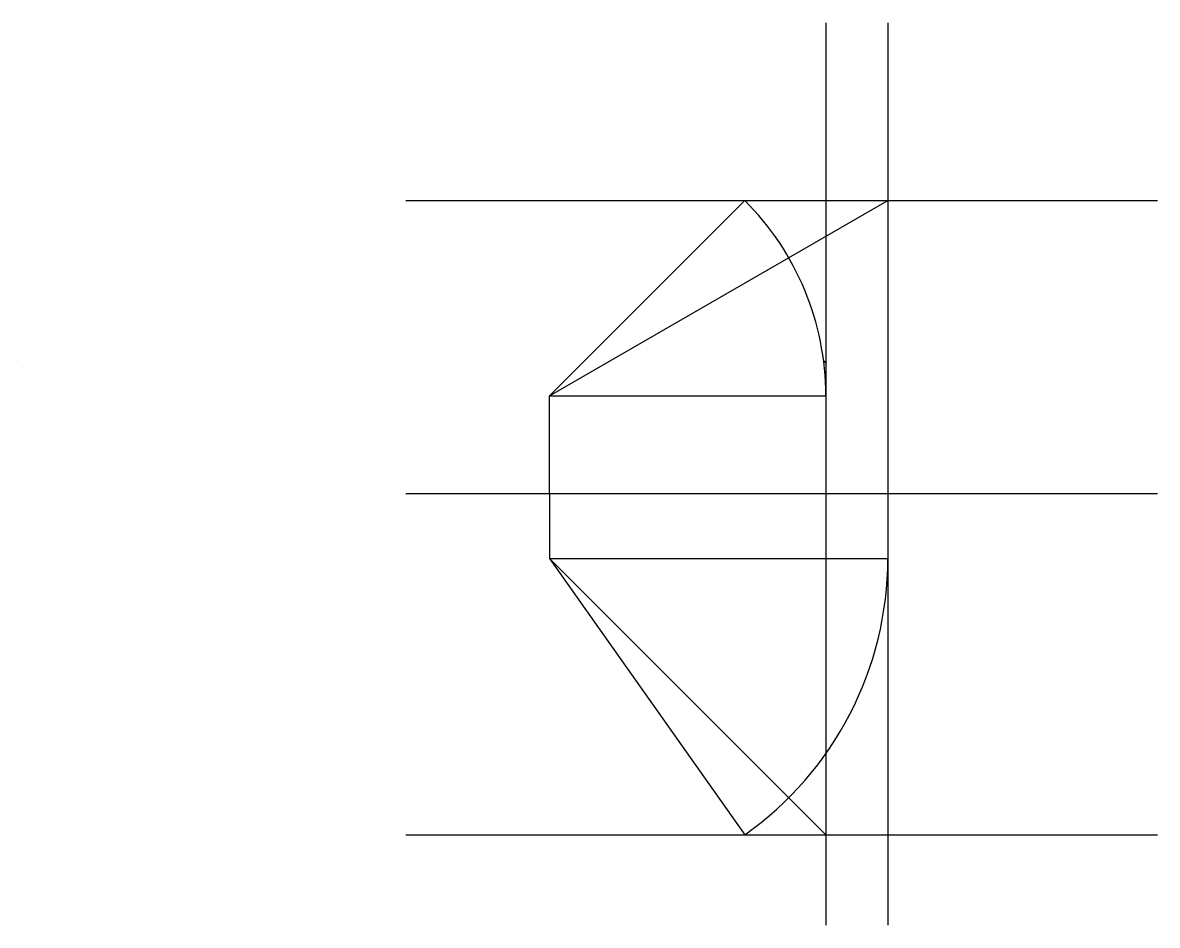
# Model space of a CAD drawing. Header units: inches. Extents: x 19 to 193, y -66 to 72.
import ezdxf

# ---------------------------------------------------------------- set-up
doc = ezdxf.new("R2010")
doc.units = ezdxf.units.IN
doc.header["$MEASUREMENT"] = 0

msp = doc.modelspace()

# ---------------------------------------------------------------- linework, layer by layer
at = {"color": 252, "true_color": 0x939598}
for p, q in [((142.43, 72.31), (142.43, -66.34)), ((151.96, 72.31), (151.96, -66.34)), ((77.93, 45), (193.35, 45)), ((77.93, -52.43), (193.35, -52.43))]:
    msp.add_line(p, q, dxfattribs=at)
at = {"color": 4}
for p, q in [((100, 15), (151.96, 45)), ((100, 15), (142.43, 15)), ((100, -10), (142.43, -52.43)), ((100, -10), (151.96, -10))]:
    msp.add_line(p, q, dxfattribs=at)
at = {"color": 5}
for p, q in [((100, 15), (130, 45)), ((100, -10), (130, -52.43))]:
    msp.add_line(p, q, dxfattribs=at)
for p, q in [((19.1, 19.41), (19.1, 19.41)), ((100, 0), (100, 15)), ((77.93, 0), (193.35, 0)), ((100, 0), (100, -10))]:
    msp.add_line(p, q)
at = {"color": 252, "true_color": 0x939598}
for centre, radius, start, end in [((100, 15), 42.43, 0, 45), ((100, -10), 51.96, 305.2644, 0)]:
    msp.add_arc(centre, radius, start, end, dxfattribs=at)
msp.add_arc((100, -10), 51.96, 35.2644, 35.9425)

doc.saveas('drawing.dxf')
